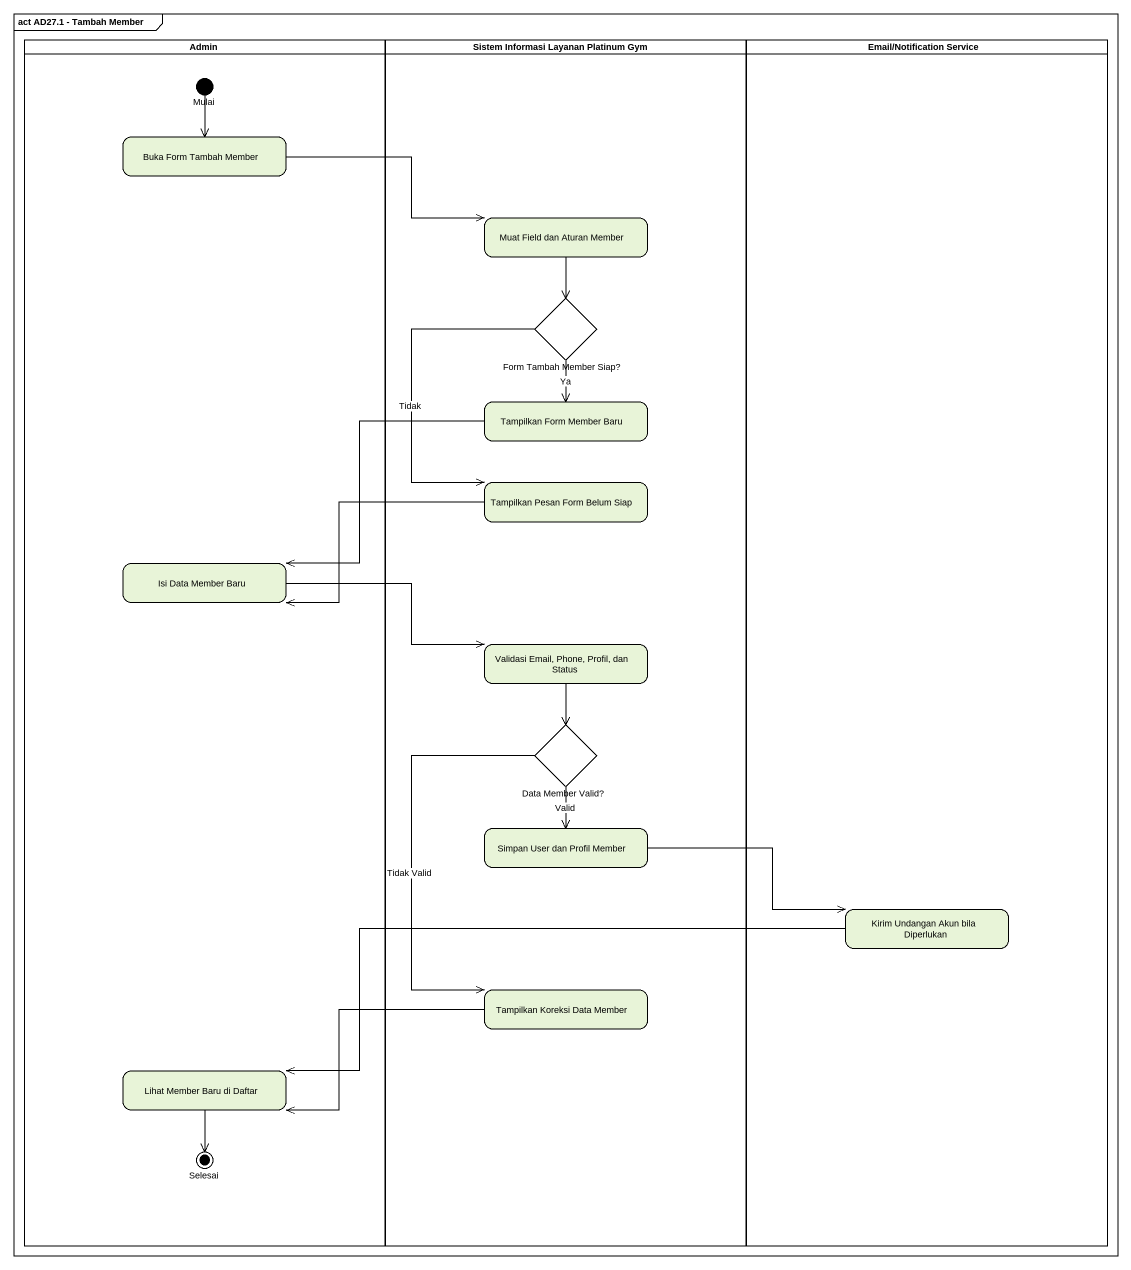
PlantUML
@startuml
mainframe act AD27.1 - Tambah Member
hide empty description
state Admin <<partition>> {
  state Mulai <<start>>
  state "Buka Form Tambah Member" as Buka_Form_Tambah_Member
  state "Isi Data Member Baru" as Isi_Data_Member_Baru
  state "Lihat Member Baru di Daftar" as Lihat_Member_Baru_di_Daftar
  state Selesai <<end>>
}
state "Sistem Informasi Layanan Platinum Gym" as Sistem_Informasi_Layanan <<partition>> {
  state "Muat Field dan Aturan Member" as Muat_Field_dan_Aturan_Member
  state "Form Tambah Member Siap?" as Form_Tambah_Member_Siap <<choice>>
  state "Tampilkan Form Member Baru" as Tampilkan_Form_Member_Baru
  state "Tampilkan Pesan Form Belum Siap" as Tampilkan_Pesan_Form_Belum
  state "Validasi Email, Phone, Profil, dan Status" as Validasi_Email_Phone_Profil
  state "Data Member Valid?" as Data_Member_Valid <<choice>>
  state "Simpan User dan Profil Member" as Simpan_User_dan_Profil
  state "Tampilkan Koreksi Data Member" as Tampilkan_Koreksi_Data
}
state "Email/Notification Service" as Email_Notification_Service <<partition>> {
  state "Kirim Undangan Akun bila Diperlukan" as Kirim_Undangan_Akun_bila
}
Mulai --> Buka_Form_Tambah_Member
Buka_Form_Tambah_Member -right-> Muat_Field_dan_Aturan_Member
Muat_Field_dan_Aturan_Member --> Form_Tambah_Member_Siap
Form_Tambah_Member_Siap --> Tampilkan_Form_Member_Baru : Ya
Form_Tambah_Member_Siap --> Tampilkan_Pesan_Form_Belum : Tidak
Tampilkan_Form_Member_Baru -left-> Isi_Data_Member_Baru
Tampilkan_Pesan_Form_Belum -left-> Isi_Data_Member_Baru
Isi_Data_Member_Baru -right-> Validasi_Email_Phone_Profil
Validasi_Email_Phone_Profil --> Data_Member_Valid
Data_Member_Valid --> Simpan_User_dan_Profil : Valid
Data_Member_Valid --> Tampilkan_Koreksi_Data : Tidak Valid
Simpan_User_dan_Profil -right-> Kirim_Undangan_Akun_bila
Kirim_Undangan_Akun_bila -left-> Lihat_Member_Baru_di_Daftar
Tampilkan_Koreksi_Data -left-> Lihat_Member_Baru_di_Daftar
Lihat_Member_Baru_di_Daftar --> Selesai
@enduml
